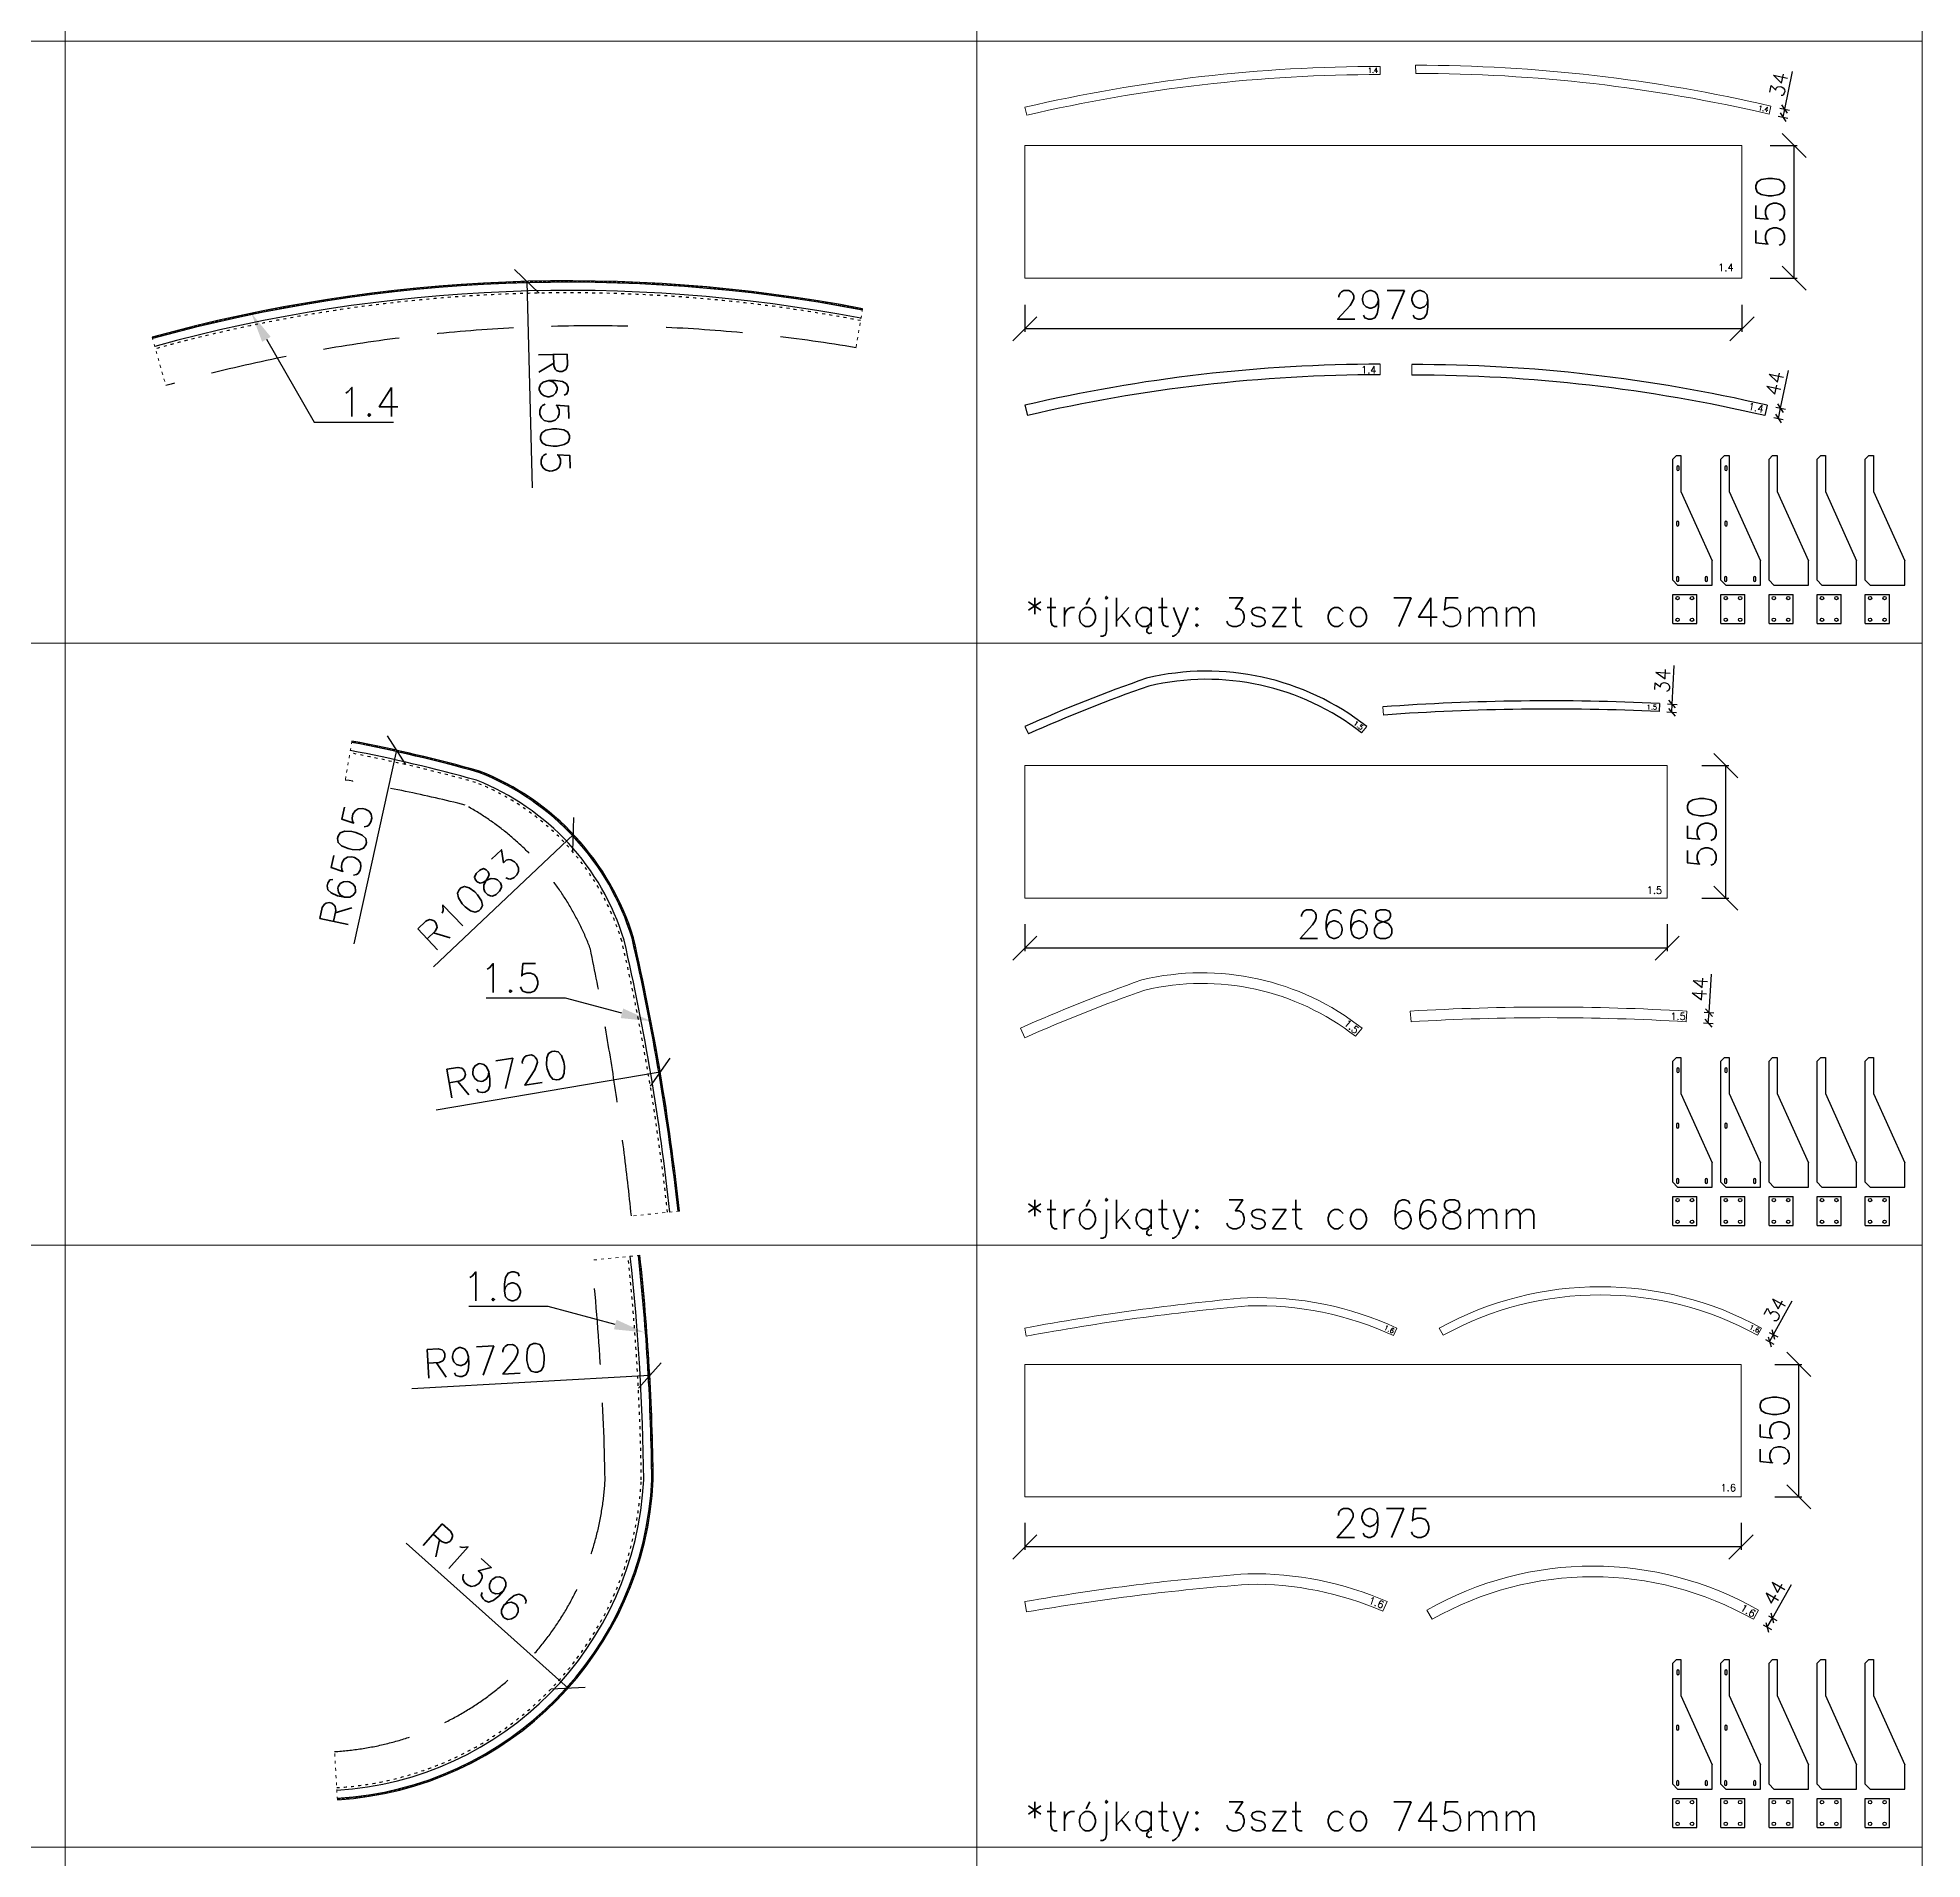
# Model space of a CAD drawing. Header units: millimetres. Extents: x 5046 to 103012, y -15969 to 47766.
# Drawn here: x 50361 to 58191, y 8253 to 15818 of the extents above; entities that cross this region are included whole.
import ezdxf
from ezdxf import colors
from ezdxf.entities.mleader import LeaderData, LeaderLine
from ezdxf.math import Vec2, Vec3

# ---------------------------------------------------------------- set-up
doc = ezdxf.new("R2010")
doc.units = ezdxf.units.MM
for name, pattern in [('ACAD_ISO03W100', [30, 12, -18]), ('ACAD_ISO10W100', [18, 12, -3, 0, -3]), ('HIDDEN2', [4.7625, 3.175, -1.5875])]:
    doc.linetypes.add(name, pattern=pattern)
doc.layers.get('0').update_dxf_attribs({"lineweight": 0})
doc.layers.get('Defpoints').update_dxf_attribs({"lineweight": 0})
for name, color, linetype, lineweight in [('DIM', 3, 'Continuous', 0), ('Kreska-kropka', 240, 'ACAD_ISO10W100', 0), ('Pomocnicze', 252, 'Continuous', 0), ('Przerywana', 230, 'ACAD_ISO03W100', 0), ('TEXT', 2, 'Continuous', 0)]:
    doc.layers.add(name, color=color, linetype=linetype, lineweight=lineweight)
for name, color, linetype in [('L_KS1 550', 40, 'Continuous'), ('L_KS_inderside', 40, 'HIDDEN2'), ('Profil główny', 7, 'Continuous')]:
    doc.layers.add(name, color=color, linetype=linetype)
doc.styles.add('Skala 1-20', font='simplex.shx', dxfattribs={"height": 60})
doc.styles.add('Skala 1-50', font='simplex.shx', dxfattribs={"height": 120})
doc.dimstyles.new('Skala 1-20', dxfattribs={"dimtxt": 6, "dimasz": 30, "dimexe": 20, "dimexo": 0.625, "dimgap": 15, "dimtad": 1, "dimdec": 0, "dimtxsty": 'Skala 1-20', "dimblk": 'OBLIQUE', "dimcen": 2.5, "dimadec": 0, "dimazin": 0, "dimtfac": 1, "dimtdec": 0, "dimtmove": 0, "dimatfit": 3, "dimldrblk": 'OBLIQUE', "dimfxl": 20, "dimfxlon": 1, "dimarcsym": 0})
doc.dimstyles.new('Skala 1-50', dxfattribs={"dimtxt": 12, "dimasz": 100, "dimexe": 12.5, "dimexo": 0.625, "dimgap": 40, "dimtad": 1, "dimdec": 0, "dimtxsty": 'Skala 1-50', "dimblk": 'OBLIQUE', "dimcen": 2.5, "dimadec": 0, "dimazin": 0, "dimtfac": 1, "dimtdec": 0, "dimtmove": 0, "dimatfit": 3, "dimldrblk": 'OBLIQUE', "dimfxl": 100, "dimfxlon": 1, "dimarcsym": 0})

# ---------------------------------------------------------------- blocks, each defined once
blk = doc.blocks.new('_Oblique')
at = {"color": 0, "linetype": 'ByBlock', "lineweight": -2}
blk.add_line((-0.5, -0.5), (0.5, 0.5), dxfattribs=at)
blk = doc.blocks.new('*D1428')
at = {"layer": 'Defpoints', "color": 0}
for p in [(52951, 17511.2), (55480.7, 11518.3)]:
    blk.add_point(p, dxfattribs=at)
at = {"layer": 'DIM', "color": 0, "lineweight": -2}
blk.add_line((52951, 17511.2), (53298.3, 16688.5), dxfattribs=at)
at = {"layer": 'DIM', "color": 0, "linetype": 'ByBlock', "lineweight": -2, "xscale": 100, "yscale": 100, "zscale": 100, "rotation": 112.8855362815164}
blk.add_blockref('_Oblique', (52951, 17511.2), dxfattribs=at)
at = {"layer": 'DIM', "color": 0, "insert": (53269.3, 17014.3), "char_height": 120, "attachment_point": 5, "rotation": 292.88554, "style": 'Skala 1-50'}
blk.add_mtext('R6505', dxfattribs=at)
blk = doc.blocks.new('*D1436')
at = {"layer": 'Defpoints', "color": 0}
for p in [(52393.1, 14806), (52565.8, 8303.4)]:
    blk.add_point(p, dxfattribs=at)
at = {"layer": 'DIM', "color": 0, "lineweight": -2}
blk.add_line((52393.1, 14806), (52415.9, 13949.2), dxfattribs=at)
at = {"layer": 'DIM', "color": 0, "linetype": 'ByBlock', "lineweight": -2, "xscale": 100, "yscale": 100, "zscale": 100, "rotation": 91.5211089808956}
blk.add_blockref('_Oblique', (52393.1, 14806), dxfattribs=at)
at = {"layer": 'DIM', "color": 0, "insert": (52507.6, 14263.2), "char_height": 120, "attachment_point": 5, "rotation": 271.52111, "style": 'Skala 1-50'}
blk.add_mtext('R6505', dxfattribs=at)
blk = doc.blocks.new('*D1453')
at = {"layer": 'Defpoints', "color": 0}
for p in [(51852.6, 12858.8), (50444.3, 6508.2)]:
    blk.add_point(p, dxfattribs=at)
at = {"layer": 'DIM', "color": 0, "lineweight": -2}
blk.add_line((51852.6, 12858.8), (51674.4, 12055.5), dxfattribs=at)
at = {"layer": 'DIM', "color": 0, "linetype": 'ByBlock', "lineweight": -2, "xscale": 100, "yscale": 100, "zscale": 100, "rotation": 77.49650349334773}
blk.add_blockref('_Oblique', (51852.6, 12858.8), dxfattribs=at)
at = {"layer": 'DIM', "color": 0, "insert": (51644.2, 12381.1), "char_height": 120, "attachment_point": 5, "rotation": 77.4965, "style": 'Skala 1-50'}
blk.add_mtext('R6505', dxfattribs=at)
blk = doc.blocks.new('*D1454')
at = {"layer": 'Defpoints', "color": 0}
for p in [(52587, 12509), (51800.3, 11764.7)]:
    blk.add_point(p, dxfattribs=at)
at = {"layer": 'DIM', "color": 0, "lineweight": -2}
blk.add_line((52587, 12509), (52005.9, 11959.2), dxfattribs=at)
at = {"layer": 'DIM', "color": 0, "linetype": 'ByBlock', "lineweight": -2, "xscale": 100, "yscale": 100, "zscale": 100, "rotation": 43.41000066050722}
blk.add_blockref('_Oblique', (52587, 12509), dxfattribs=at)
at = {"layer": 'DIM', "color": 0, "insert": (52155.1, 12238), "char_height": 120, "attachment_point": 5, "rotation": 43.41, "style": 'Skala 1-50'}
blk.add_mtext('R1083', dxfattribs=at)
blk = doc.blocks.new('*D1455')
at = {"layer": 'Defpoints', "color": 0}
for p in [(52947.6, 11521.9), (43363.5, 9900.5)]:
    blk.add_point(p, dxfattribs=at)
at = {"layer": 'DIM', "color": 0, "lineweight": -2}
blk.add_line((52947.6, 11521.9), (52016.8, 11364.5), dxfattribs=at)
at = {"layer": 'DIM', "color": 0, "linetype": 'ByBlock', "lineweight": -2, "xscale": 100, "yscale": 100, "zscale": 100, "rotation": 9.602490165630762}
blk.add_blockref('_Oblique', (52947.6, 11521.9), dxfattribs=at)
at = {"layer": 'DIM', "color": 0, "insert": (52307.2, 11515), "char_height": 120, "attachment_point": 5, "rotation": 9.60249, "style": 'Skala 1-50'}
blk.add_mtext('R9720', dxfattribs=at)
blk = doc.blocks.new('*D1467')
at = {"layer": 'Defpoints', "color": 0}
for p in [(51524.1, 9894.9), (52565.4, 8964.7)]:
    blk.add_point(p, dxfattribs=at)
at = {"layer": 'DIM', "color": 0, "lineweight": -2}
blk.add_line((52565.4, 8964.7), (51892.3, 9566), dxfattribs=at)
at = {"layer": 'DIM', "color": 0, "linetype": 'ByBlock', "lineweight": -2, "xscale": 100, "yscale": 100, "zscale": 100, "rotation": 318.2272416296194}
blk.add_blockref('_Oblique', (52565.4, 8964.7), dxfattribs=at)
at = {"layer": 'DIM', "color": 0, "insert": (52180.5, 9442.6), "char_height": 120, "attachment_point": 5, "rotation": 318.22724, "style": 'Skala 1-50'}
blk.add_mtext('R1396', dxfattribs=at)
blk = doc.blocks.new('*D1468')
at = {"layer": 'Defpoints', "color": 0}
for p in [(52904.1, 10262.3), (43199.1, 9717)]:
    blk.add_point(p, dxfattribs=at)
at = {"layer": 'DIM', "color": 0, "lineweight": -2}
blk.add_line((52904.1, 10262.3), (51916.3, 10206.8), dxfattribs=at)
at = {"layer": 'DIM', "color": 0, "linetype": 'ByBlock', "lineweight": -2, "xscale": 100, "yscale": 100, "zscale": 100, "rotation": 3.215559378368028}
blk.add_blockref('_Oblique', (52904.1, 10262.3), dxfattribs=at)
at = {"layer": 'DIM', "color": 0, "insert": (52221.6, 10324.1), "char_height": 120, "attachment_point": 5, "rotation": 3.21556, "style": 'Skala 1-50'}
blk.add_mtext('R9720', dxfattribs=at)
blk = doc.blocks.new('*D2683')
at = {"layer": 'Defpoints', "color": 0}
for p in [(57441.4, 15369.7), (57658.6, 15369.7), (57441.4, 14819.7)]:
    blk.add_point(p, dxfattribs=at)
at = {"layer": 'DIM', "color": 0, "lineweight": -2}
for p, q in [((57558.6, 15369.7), (57671.1, 15369.7)), ((57658.6, 14819.7), (57658.6, 15369.7)), ((57558.6, 14819.7), (57671.1, 14819.7))]:
    blk.add_line(p, q, dxfattribs=at)
at = {"layer": 'DIM', "color": 0, "linetype": 'ByBlock', "lineweight": -2, "xscale": 100, "yscale": 100, "zscale": 100}
for p, rotation in [((57658.6, 15369.7), 90), ((57658.6, 14819.7), 270)]:
    blk.add_blockref('_Oblique', p, dxfattribs=dict(at, rotation=rotation))
at = {"layer": 'DIM', "color": 0, "insert": (57558.6, 15094.7), "char_height": 120, "attachment_point": 5, "rotation": 90, "style": 'Skala 1-50'}
blk.add_mtext('550', dxfattribs=at)
blk = doc.blocks.new('*D2684')
at = {"layer": 'Defpoints', "color": 0}
for p in [(54462.4, 14819.7), (57441.4, 14819.7), (54462.4, 14608.4)]:
    blk.add_point(p, dxfattribs=at)
at = {"layer": 'DIM', "color": 0, "lineweight": -2}
for p, q in [((54462.4, 14708.4), (54462.4, 14595.9)), ((57441.4, 14708.4), (57441.4, 14595.9)), ((57441.4, 14608.4), (54462.4, 14608.4))]:
    blk.add_line(p, q, dxfattribs=at)
at = {"layer": 'DIM', "color": 0, "linetype": 'ByBlock', "lineweight": -2, "xscale": 100, "yscale": 100, "zscale": 100, "rotation": 180}
blk.add_blockref('_Oblique', (54462.4, 14608.4), dxfattribs=at)
at = {"layer": 'DIM', "color": 0, "linetype": 'ByBlock', "lineweight": -2, "xscale": 100, "yscale": 100, "zscale": 100}
blk.add_blockref('_Oblique', (57441.4, 14608.4), dxfattribs=at)
at = {"layer": 'DIM', "color": 0, "insert": (55951.9, 14708.4), "char_height": 120, "attachment_point": 5, "style": 'Skala 1-50'}
blk.add_mtext('2979', dxfattribs=at)
blk = doc.blocks.new('*D2690')
at = {"layer": 'Defpoints', "color": 0}
for p in [(57130.4, 12794.9), (57374.6, 12794.9), (57130.4, 12244.9)]:
    blk.add_point(p, dxfattribs=at)
at = {"layer": 'DIM', "color": 0, "lineweight": -2}
for p, q in [((57274.6, 12794.9), (57387.1, 12794.9)), ((57374.6, 12244.9), (57374.6, 12794.9)), ((57274.6, 12244.9), (57387.1, 12244.9))]:
    blk.add_line(p, q, dxfattribs=at)
at = {"layer": 'DIM', "color": 0, "linetype": 'ByBlock', "lineweight": -2, "xscale": 100, "yscale": 100, "zscale": 100}
for p, rotation in [((57374.6, 12794.9), 90), ((57374.6, 12244.9), 270)]:
    blk.add_blockref('_Oblique', p, dxfattribs=dict(at, rotation=rotation))
at = {"layer": 'DIM', "color": 0, "insert": (57274.6, 12519.9), "char_height": 120, "attachment_point": 5, "rotation": 90, "style": 'Skala 1-50'}
blk.add_mtext('550', dxfattribs=at)
blk = doc.blocks.new('*D2691')
at = {"layer": 'Defpoints', "color": 0}
for p in [(54462.4, 12244.9), (57130.4, 12244.9), (54462.4, 12036.8)]:
    blk.add_point(p, dxfattribs=at)
at = {"layer": 'DIM', "color": 0, "lineweight": -2}
for p, q in [((54462.4, 12136.8), (54462.4, 12024.3)), ((57130.4, 12136.8), (57130.4, 12024.3)), ((57130.4, 12036.8), (54462.4, 12036.8))]:
    blk.add_line(p, q, dxfattribs=at)
at = {"layer": 'DIM', "color": 0, "linetype": 'ByBlock', "lineweight": -2, "xscale": 100, "yscale": 100, "zscale": 100, "rotation": 180}
blk.add_blockref('_Oblique', (54462.4, 12036.8), dxfattribs=at)
at = {"layer": 'DIM', "color": 0, "linetype": 'ByBlock', "lineweight": -2, "xscale": 100, "yscale": 100, "zscale": 100}
blk.add_blockref('_Oblique', (57130.4, 12036.8), dxfattribs=at)
at = {"layer": 'DIM', "color": 0, "insert": (55796.4, 12136.8), "char_height": 120, "attachment_point": 5, "style": 'Skala 1-50'}
blk.add_mtext('2668', dxfattribs=at)
blk = doc.blocks.new('*D2700')
at = {"layer": 'Defpoints', "color": 0}
for p in [(57437.4, 10308.7), (57677.2, 10308.7), (57437.4, 9758.7)]:
    blk.add_point(p, dxfattribs=at)
at = {"layer": 'DIM', "color": 0, "lineweight": -2}
for p, q in [((57577.2, 10308.7), (57689.7, 10308.7)), ((57677.2, 9758.7), (57677.2, 10308.7)), ((57577.2, 9758.7), (57689.7, 9758.7))]:
    blk.add_line(p, q, dxfattribs=at)
at = {"layer": 'DIM', "color": 0, "linetype": 'ByBlock', "lineweight": -2, "xscale": 100, "yscale": 100, "zscale": 100}
for p, rotation in [((57677.2, 10308.7), 90), ((57677.2, 9758.7), 270)]:
    blk.add_blockref('_Oblique', p, dxfattribs=dict(at, rotation=rotation))
at = {"layer": 'DIM', "color": 0, "insert": (57577.2, 10033.7), "char_height": 120, "attachment_point": 5, "rotation": 90, "style": 'Skala 1-50'}
blk.add_mtext('550', dxfattribs=at)
blk = doc.blocks.new('*D2701')
at = {"layer": 'Defpoints', "color": 0}
for p in [(54462.4, 9758.7), (57437.4, 9758.7), (54462.4, 9550.3)]:
    blk.add_point(p, dxfattribs=at)
at = {"layer": 'DIM', "color": 0, "lineweight": -2}
for p, q in [((54462.4, 9650.3), (54462.4, 9537.8)), ((57437.4, 9650.3), (57437.4, 9537.8)), ((57437.4, 9550.3), (54462.4, 9550.3))]:
    blk.add_line(p, q, dxfattribs=at)
at = {"layer": 'DIM', "color": 0, "linetype": 'ByBlock', "lineweight": -2, "xscale": 100, "yscale": 100, "zscale": 100, "rotation": 180}
blk.add_blockref('_Oblique', (54462.4, 9550.3), dxfattribs=at)
at = {"layer": 'DIM', "color": 0, "linetype": 'ByBlock', "lineweight": -2, "xscale": 100, "yscale": 100, "zscale": 100}
blk.add_blockref('_Oblique', (57437.4, 9550.3), dxfattribs=at)
at = {"layer": 'DIM', "color": 0, "insert": (55949.9, 9650.3), "char_height": 120, "attachment_point": 5, "style": 'Skala 1-50'}
blk.add_mtext('2975', dxfattribs=at)
blk = doc.blocks.new('*D2766')
at = {"layer": 'Defpoints', "color": 0}
for p in [(57488.6, 9249.9), (57510.4, 9288.1), (57568.2, 9255.1)]:
    blk.add_point(p, dxfattribs=at)
at = {"layer": 'DIM', "color": 0, "lineweight": -2}
for p, q in [((57568.2, 9255.1), (57647.5, 9394.1)), ((57546.4, 9216.9), (57568.2, 9255.1)), ((57550.9, 9265.1), (57585.6, 9245.2)), ((57529.1, 9226.8), (57563.8, 9207))]:
    blk.add_line(p, q, dxfattribs=at)
at = {"layer": 'DIM', "color": 0, "linetype": 'ByBlock', "lineweight": -2, "xscale": 30, "yscale": 30, "zscale": 30}
for p, rotation in [((57568.2, 9255.1), 60.28902156964551), ((57546.4, 9216.9), 240.2890215696455)]:
    blk.add_blockref('_Oblique', p, dxfattribs=dict(at, rotation=rotation))
at = {"layer": 'DIM', "color": 0, "insert": (57576.2, 9360), "char_height": 60, "attachment_point": 5, "rotation": 60.28902, "style": 'Skala 1-20'}
blk.add_mtext('44', dxfattribs=at)
blk = doc.blocks.new('*D2767')
at = {"layer": 'Defpoints', "color": 0}
for p in [(57506.5, 10429.5), (57522.9, 10459.3), (57572.6, 10432)]:
    blk.add_point(p, dxfattribs=at)
at = {"layer": 'DIM', "color": 0, "lineweight": -2}
for p, q in [((57572.6, 10432), (57649.6, 10572.2)), ((57555, 10441.6), (57590.1, 10422.3)), ((57556.2, 10402.2), (57572.6, 10432)), ((57538.7, 10411.8), (57573.7, 10392.5))]:
    blk.add_line(p, q, dxfattribs=at)
at = {"layer": 'DIM', "color": 0, "linetype": 'ByBlock', "lineweight": -2, "xscale": 30, "yscale": 30, "zscale": 30}
for p, rotation in [((57556.2, 10402.2), 241.2059855388411), ((57572.6, 10432), 61.20598553884115)]:
    blk.add_blockref('_Oblique', p, dxfattribs=dict(at, rotation=rotation))
at = {"layer": 'DIM', "color": 0, "insert": (57578.9, 10536.9), "char_height": 60, "attachment_point": 5, "rotation": 61.20599, "style": 'Skala 1-20'}
blk.add_mtext('34', dxfattribs=at)
blk = doc.blocks.new('*D2769')
at = {"layer": 'Defpoints', "color": 0}
for p in [(57212.6, 11775.4), (57304.4, 11769.4), (57209.8, 11731.5)]:
    blk.add_point(p, dxfattribs=at)
at = {"layer": 'DIM', "color": 0, "lineweight": -2}
for p, q in [((57304.4, 11769.4), (57314.9, 11929)), ((57284.5, 11770.7), (57324.4, 11768.1)), ((57301.6, 11725.5), (57304.4, 11769.4)), ((57281.6, 11726.8), (57321.5, 11724.2))]:
    blk.add_line(p, q, dxfattribs=at)
at = {"layer": 'DIM', "color": 0, "linetype": 'ByBlock', "lineweight": -2, "xscale": 30, "yscale": 30, "zscale": 30}
for p, rotation in [((57304.4, 11769.4), 86.26622224134466), ((57301.6, 11725.5), 266.2662222413447)]:
    blk.add_blockref('_Oblique', p, dxfattribs=dict(at, rotation=rotation))
at = {"layer": 'DIM', "color": 0, "insert": (57265.7, 11867.1), "char_height": 60, "attachment_point": 5, "rotation": 86.26622, "style": 'Skala 1-20'}
blk.add_mtext('44', dxfattribs=at)
blk = doc.blocks.new('*D2770')
at = {"layer": 'Defpoints', "color": 0}
for p in [(57097.4, 13019.4), (57099.1, 13053.3), (57151.7, 13050.6)]:
    blk.add_point(p, dxfattribs=at)
at = {"layer": 'DIM', "color": 0, "lineweight": -2}
for p, q in [((57151.7, 13050.6), (57160.1, 13210.3)), ((57129.9, 13017.7), (57169.8, 13015.6)), ((57131.7, 13051.6), (57171.6, 13049.5)), ((57149.9, 13016.6), (57151.7, 13050.6))]:
    blk.add_line(p, q, dxfattribs=at)
at = {"layer": 'DIM', "color": 0, "linetype": 'ByBlock', "lineweight": -2, "xscale": 30, "yscale": 30, "zscale": 30}
for p, rotation in [((57149.9, 13016.6), 266.9827789721461), ((57151.7, 13050.6), 86.98277897214608)]:
    blk.add_blockref('_Oblique', p, dxfattribs=dict(at, rotation=rotation))
at = {"layer": 'DIM', "color": 0, "insert": (57111.7, 13147.8), "char_height": 60, "attachment_point": 5, "rotation": 86.98278, "style": 'Skala 1-20'}
blk.add_mtext('34', dxfattribs=at)
blk = doc.blocks.new('*D2771')
at = {"layer": 'Defpoints', "color": 0}
for p in [(57545.4, 14291.4), (57602, 14279.6), (57536.4, 14248.4)]:
    blk.add_point(p, dxfattribs=at)
at = {"layer": 'DIM', "color": 0, "lineweight": -2}
for p, q in [((57602, 14279.6), (57634.8, 14436.2)), ((57582.4, 14283.7), (57621.5, 14275.5)), ((57592.9, 14236.5), (57602, 14279.6)), ((57573.4, 14240.6), (57612.5, 14232.4))]:
    blk.add_line(p, q, dxfattribs=at)
at = {"layer": 'DIM', "color": 0, "linetype": 'ByBlock', "lineweight": -2, "xscale": 30, "yscale": 30, "zscale": 30}
for p, rotation in [((57592.9, 14236.5), 258.1634392080995), ((57602, 14279.6), 78.16343920809948)]:
    blk.add_blockref('_Oblique', p, dxfattribs=dict(at, rotation=rotation))
at = {"layer": 'DIM', "color": 0, "insert": (57577.4, 14381.8), "char_height": 60, "attachment_point": 5, "rotation": 78.16344, "style": 'Skala 1-20'}
blk.add_mtext('44', dxfattribs=at)
blk = doc.blocks.new('*D2772')
at = {"layer": 'Defpoints', "color": 0}
for p in [(57561.3, 15533.6), (57618.8, 15521.5), (57554.3, 15500.3)]:
    blk.add_point(p, dxfattribs=at)
at = {"layer": 'DIM', "color": 0, "lineweight": -2}
for p, q in [((57618.8, 15521.5), (57651.7, 15678.1)), ((57599.2, 15525.6), (57638.4, 15517.4)), ((57611.8, 15488.2), (57618.8, 15521.5)), ((57592.2, 15492.4), (57631.4, 15484.1))]:
    blk.add_line(p, q, dxfattribs=at)
at = {"layer": 'DIM', "color": 0, "linetype": 'ByBlock', "lineweight": -2, "xscale": 30, "yscale": 30, "zscale": 30}
for p, rotation in [((57611.8, 15488.2), 258.1386139818198), ((57618.8, 15521.5), 78.13861398181983)]:
    blk.add_blockref('_Oblique', p, dxfattribs=dict(at, rotation=rotation))
at = {"layer": 'DIM', "color": 0, "insert": (57594.3, 15623.7), "char_height": 60, "attachment_point": 5, "rotation": 78.13861, "style": 'Skala 1-20'}
blk.add_mtext('34', dxfattribs=at)

msp = doc.modelspace()

# ---------------------------------------------------------------- linework, layer by layer
for p, q in [((55938, 15698.7), (55938.5, 15664.7)), ((56085.6, 15703.4), (56086.1, 15669.4)), ((54462.4, 15528.9), (54470.3, 15495.9)), ((57561.3, 15533.6), (57554.3, 15500.3)), ((55937.9, 14461.8), (55938.6, 14417.8)), ((56069.7, 14460.6), (56070.4, 14416.6)), ((55948.9, 13038.9), (55952.6, 13005.1)), ((55882.4, 12957.4), (55860.5, 12931.4)), ((56062.3, 11775.4), (56066.5, 11731.5)), ((57212.6, 11775.4), (57209.8, 11731.5)), ((54443.6, 11704.6), (54462.4, 11664.8)), ((55863.7, 11704.6), (55835.3, 11671)), ((54462.4, 10459.3), (54468.4, 10425.8)), ((56007.7, 10459.3), (55993.5, 10428.4)), ((56183.6, 10459.3), (56200, 10429.5)), ((57522.9, 10459.3), (57506.5, 10429.5)), ((54462.4, 9323.8), (54469.6, 9280.4)), ((55967.1, 9323.8), (55949.5, 9283.5)), ((56132.4, 9288.1), (56154.2, 9249.9)), ((57510.4, 9288.1), (57488.6, 9249.9))]:
    msp.add_line(p, q)
for points in [[(55938, 15698.7, 0.057328), (54462.4, 15528.9)], [(55938.5, 15664.7, 0.057338), (54470.3, 15495.9)], [(57561.3, 15533.6, 0.057328), (56085.6, 15703.4)], [(57554.3, 15500.3, 0.057338), (56086.1, 15669.4)], [(55863.7, 11704.6, 0.228843), (54948.6, 11905.3, 0.020914), (54443.6, 11704.6)], [(55835.3, 11671, 0.227887), (54961, 11863, 0.020788), (54462.4, 11664.8)], [(57212.6, 11775.4, 0.029629), (56062.3, 11775.4)], [(57209.8, 11731.5, 0.029582), (56066.5, 11731.5)], [(56007.7, 10459.3, 0.115301), (55387.7, 10585.6, 0.024049), (54462.4, 10459.3)], [(57522.9, 10459.3, 0.256701), (56183.6, 10459.3)], [(57506.5, 10429.5, 0.256701), (56200, 10429.5)], [(55993.5, 10428.4, 0.115114), (55389.7, 10551.7, 0.024028), (54468.4, 10425.8)], [(55967.1, 9323.8, 0.1072), (55389.1, 9439.1, 0.024049), (54462.4, 9323.8)], [(55949.5, 9283.5, 0.106957), (55391.2, 9395.2, 0.024021), (54469.6, 9280.4)], [(57510.4, 9288.1, 0.265248), (56132.4, 9288.1)], [(57488.6, 9249.9, 0.265248), (56154.2, 9249.9)]]:
    msp.add_lwpolyline(points, format="xyb")
for points in [[(54462.4, 15369.7), (57441.4, 15369.7), (57441.4, 14819.7), (54462.4, 14819.7)], [(54462.4, 12794.9), (57130.4, 12794.9), (57130.4, 12244.9), (54462.4, 12244.9)], [(54462.4, 10308.7), (57437.4, 10308.7), (57437.4, 9758.7), (54462.4, 9758.7)]]:
    msp.add_lwpolyline(points, close=True)
at = {"layer": 'Kreska-kropka'}
for points in [[(53787.7, 14689.4, 0.115032), (50837.5, 14571.4)], [(53024.6, 10944.8, 0.029632), (52833.3, 12079.6, 0.228906), (52195.7, 12769.7, 0.020922), (51666.2, 12894.2)], [(51606.3, 8504, 0.383366), (52915.8, 9828.7, 0.02405), (52860.2, 10761.4)]]:
    msp.add_lwpolyline(points, format="xyb", dxfattribs=at)
at = {"layer": 'L_KS1 550'}
for points in [[(53788.2, 14692.4, 0.115031), (50836.6, 14574.2)], [(53787.2, 14686.5, 0.115034), (50838.3, 14568.5)], [(53781.6, 14652.9, 0.115054), (50847.6, 14535.8)], [(52987.7, 10941.1, 0.029593), (52797.6, 12070.1, 0.22811), (52183.9, 12734.6, 0.020817), (51660.1, 12857.7)], [(53021.6, 10944.5, 0.029629), (52830.4, 12078.9, 0.228843), (52194.7, 12766.9, 0.020914), (51665.7, 12891.3)], [(53027.5, 10945.1, 0.029636), (52836.2, 12080.4, 0.228969), (52196.6, 12772.6, 0.02093), (51666.7, 12897.2)], [(51604.1, 8541, 0.383137), (52878.8, 9829.4, 0.024028), (52823.3, 10757.6)], [(51606.1, 8507, 0.383348), (52912.8, 9828.8, 0.024049), (52857.2, 10761.1)], [(51606.4, 8501, 0.383384), (52918.8, 9828.7, 0.024052), (52863.1, 10761.7)]]:
    msp.add_lwpolyline(points, format="xyb", dxfattribs=at)
at = {"layer": 'L_KS1 550', "linetype": 'ACAD_ISO03W100'}
for points in [[(53779.9, 14643.1, 0.115059), (50850.3, 14526.1)], [(52977.8, 10940.1, 0.029582), (52787.9, 12067.5, 0.227887), (52180.7, 12725.1, 0.020788), (51658.4, 12847.9)], [(51603.5, 8551, 0.383073), (52868.8, 9829.6, 0.024021), (52813.4, 10756.6)]]:
    msp.add_lwpolyline(points, format="xyb", dxfattribs=at)
at = {"layer": 'L_KS_inderside', "ltscale": 100}
for points in [[(53760.9, 14530.4, 0.11134), (50893.7, 14373.3)], [(52827.8, 10924.8, 0.025268), (52657.8, 12032.7, 0.180179), (52137.1, 12631.2, 0.019479), (51639.4, 12735.2)], [(51594.7, 8700.7, 0.381847), (52718.7, 9831.8, 0.020536), (52663.4, 10741.3)]]:
    msp.add_lwpolyline(points, format="xyb", dxfattribs=at)
at = {"layer": 'Pomocnicze'}
for p, q in [((58190.5, 23703.4), (58190.5, -7989.2)), ((50475.3, 23503.4), (50475.3, -7989.2)), ((54262.4, 23503.4), (54262.4, -7989.2)), ((58190.5, 15803.4), (48180.2, 15803.4)), ((58190.5, 13303.4), (48180.2, 13303.4)), ((58190.5, 10803.4), (48180.2, 10803.4)), ((58190.5, 8303.4), (48180.2, 8303.4))]:
    msp.add_line(p, q, dxfattribs=at)
at = {"layer": 'Profil główny'}
for p, q in [((54462.4, 14291.4), (54472.7, 14248.7)), ((57545.4, 14291.4), (57536.4, 14248.4)), ((57168.8, 14083), (57153.8, 14068)), ((57153.8, 13565), (57153.8, 14068)), ((57168.8, 14083), (57187.8, 14083)), ((57187.8, 14083), (57187.8, 13933)), ((57368.8, 14083), (57353.8, 14068)), ((57353.8, 13565), (57353.8, 14068)), ((57368.8, 14083), (57387.8, 14083)), ((57387.8, 14083), (57387.8, 13933)), ((57568.8, 14083), (57553.8, 14068)), ((57553.8, 13565), (57553.8, 14068)), ((57568.8, 14083), (57587.8, 14083)), ((57587.8, 14083), (57587.8, 13933)), ((57768.8, 14083), (57753.8, 14068)), ((57753.8, 13565), (57753.8, 14068)), ((57768.8, 14083), (57787.8, 14083)), ((57787.8, 14083), (57787.8, 13933)), ((57968.8, 14083), (57953.8, 14068)), ((57953.8, 13565), (57953.8, 14068)), ((57968.8, 14083), (57987.8, 14083)), ((57987.8, 14083), (57987.8, 13933)), ((57187.8, 13933), (57317.8, 13645)), ((57387.8, 13933), (57517.8, 13645)), ((57587.8, 13933), (57717.8, 13645)), ((57787.8, 13933), (57917.8, 13645)), ((57987.8, 13933), (58117.8, 13645)), ((57317.8, 13545), (57317.8, 13645)), ((57517.8, 13545), (57517.8, 13645)), ((57717.8, 13545), (57717.8, 13645)), ((57917.8, 13545), (57917.8, 13645)), ((58117.8, 13545), (58117.8, 13645)), ((57173.8, 13545), (57153.8, 13565)), ((57173.8, 13545), (57317.8, 13545)), ((57373.8, 13545), (57353.8, 13565)), ((57373.8, 13545), (57517.8, 13545)), ((57573.8, 13545), (57553.8, 13565)), ((57573.8, 13545), (57717.8, 13545)), ((57773.8, 13545), (57753.8, 13565)), ((57773.8, 13545), (57917.8, 13545)), ((57973.8, 13545), (57953.8, 13565)), ((57973.8, 13545), (58117.8, 13545)), ((57153.8, 13385.7), (57153.8, 13505.7)), ((57153.8, 13505.7), (57253.8, 13505.7)), ((57253.8, 13385.7), (57253.8, 13505.7)), ((57353.8, 13385.7), (57353.8, 13505.7)), ((57353.8, 13505.7), (57453.8, 13505.7)), ((57453.8, 13385.7), (57453.8, 13505.7)), ((57553.8, 13385.7), (57553.8, 13505.7)), ((57553.8, 13505.7), (57653.8, 13505.7)), ((57653.8, 13385.7), (57653.8, 13505.7)), ((57753.8, 13385.7), (57753.8, 13505.7)), ((57753.8, 13505.7), (57853.8, 13505.7)), ((57853.8, 13385.7), (57853.8, 13505.7)), ((57953.8, 13385.7), (57953.8, 13505.7)), ((57953.8, 13505.7), (58053.8, 13505.7)), ((58053.8, 13385.7), (58053.8, 13505.7)), ((57153.8, 13385.7), (57253.8, 13385.7)), ((57353.8, 13385.7), (57453.8, 13385.7)), ((57553.8, 13385.7), (57653.8, 13385.7)), ((57753.8, 13385.7), (57853.8, 13385.7)), ((57953.8, 13385.7), (58053.8, 13385.7)), ((57099.1, 13053.3), (57097.4, 13019.4)), ((54462.4, 12957.4), (54476.9, 12926.7)), ((57168.8, 11583), (57153.8, 11568)), ((57153.8, 11065), (57153.8, 11568)), ((57168.8, 11583), (57187.8, 11583)), ((57187.8, 11583), (57187.8, 11433)), ((57368.8, 11583), (57353.8, 11568)), ((57353.8, 11065), (57353.8, 11568)), ((57368.8, 11583), (57387.8, 11583)), ((57387.8, 11583), (57387.8, 11433)), ((57568.8, 11583), (57553.8, 11568)), ((57553.8, 11065), (57553.8, 11568)), ((57568.8, 11583), (57587.8, 11583)), ((57587.8, 11583), (57587.8, 11433)), ((57768.8, 11583), (57753.8, 11568)), ((57753.8, 11065), (57753.8, 11568)), ((57768.8, 11583), (57787.8, 11583)), ((57787.8, 11583), (57787.8, 11433)), ((57968.8, 11583), (57953.8, 11568)), ((57953.8, 11065), (57953.8, 11568)), ((57968.8, 11583), (57987.8, 11583)), ((57987.8, 11583), (57987.8, 11433)), ((57187.8, 11433), (57317.8, 11145)), ((57387.8, 11433), (57517.8, 11145)), ((57587.8, 11433), (57717.8, 11145)), ((57787.8, 11433), (57917.8, 11145)), ((57987.8, 11433), (58117.8, 11145)), ((57317.8, 11045), (57317.8, 11145)), ((57517.8, 11045), (57517.8, 11145)), ((57717.8, 11045), (57717.8, 11145)), ((57917.8, 11045), (57917.8, 11145)), ((58117.8, 11045), (58117.8, 11145)), ((57173.8, 11045), (57153.8, 11065)), ((57173.8, 11045), (57317.8, 11045)), ((57373.8, 11045), (57353.8, 11065)), ((57373.8, 11045), (57517.8, 11045)), ((57573.8, 11045), (57553.8, 11065)), ((57573.8, 11045), (57717.8, 11045)), ((57773.8, 11045), (57753.8, 11065)), ((57773.8, 11045), (57917.8, 11045)), ((57973.8, 11045), (57953.8, 11065)), ((57973.8, 11045), (58117.8, 11045)), ((57153.8, 10885.7), (57153.8, 11005.7)), ((57153.8, 11005.7), (57253.8, 11005.7)), ((57253.8, 10885.7), (57253.8, 11005.7)), ((57353.8, 10885.7), (57353.8, 11005.7)), ((57353.8, 11005.7), (57453.8, 11005.7)), ((57453.8, 10885.7), (57453.8, 11005.7)), ((57553.8, 10885.7), (57553.8, 11005.7)), ((57553.8, 11005.7), (57653.8, 11005.7)), ((57653.8, 10885.7), (57653.8, 11005.7)), ((57753.8, 10885.7), (57753.8, 11005.7)), ((57753.8, 11005.7), (57853.8, 11005.7)), ((57853.8, 10885.7), (57853.8, 11005.7)), ((57953.8, 10885.7), (57953.8, 11005.7)), ((57953.8, 11005.7), (58053.8, 11005.7)), ((58053.8, 10885.7), (58053.8, 11005.7)), ((57153.8, 10885.7), (57253.8, 10885.7)), ((57353.8, 10885.7), (57453.8, 10885.7)), ((57553.8, 10885.7), (57653.8, 10885.7)), ((57753.8, 10885.7), (57853.8, 10885.7)), ((57953.8, 10885.7), (58053.8, 10885.7)), ((57168.8, 9083), (57153.8, 9068)), ((57168.8, 9083), (57187.8, 9083)), ((57187.8, 9083), (57187.8, 8933)), ((57368.8, 9083), (57353.8, 9068)), ((57368.8, 9083), (57387.8, 9083)), ((57387.8, 9083), (57387.8, 8933)), ((57568.8, 9083), (57553.8, 9068)), ((57568.8, 9083), (57587.8, 9083)), ((57587.8, 9083), (57587.8, 8933)), ((57768.8, 9083), (57753.8, 9068)), ((57768.8, 9083), (57787.8, 9083)), ((57787.8, 9083), (57787.8, 8933)), ((57968.8, 9083), (57953.8, 9068)), ((57968.8, 9083), (57987.8, 9083)), ((57987.8, 9083), (57987.8, 8933)), ((57153.8, 8565), (57153.8, 9068)), ((57353.8, 8565), (57353.8, 9068)), ((57553.8, 8565), (57553.8, 9068)), ((57753.8, 8565), (57753.8, 9068)), ((57953.8, 8565), (57953.8, 9068)), ((57187.8, 8933), (57317.8, 8645)), ((57387.8, 8933), (57517.8, 8645)), ((57587.8, 8933), (57717.8, 8645)), ((57787.8, 8933), (57917.8, 8645)), ((57987.8, 8933), (58117.8, 8645)), ((57317.8, 8545), (57317.8, 8645)), ((57517.8, 8545), (57517.8, 8645)), ((57717.8, 8545), (57717.8, 8645)), ((57917.8, 8545), (57917.8, 8645)), ((58117.8, 8545), (58117.8, 8645)), ((57173.8, 8545), (57153.8, 8565)), ((57173.8, 8545), (57317.8, 8545)), ((57373.8, 8545), (57353.8, 8565)), ((57373.8, 8545), (57517.8, 8545)), ((57573.8, 8545), (57553.8, 8565)), ((57573.8, 8545), (57717.8, 8545)), ((57773.8, 8545), (57753.8, 8565)), ((57773.8, 8545), (57917.8, 8545)), ((57973.8, 8545), (57953.8, 8565)), ((57973.8, 8545), (58117.8, 8545)), ((57153.8, 8385.7), (57153.8, 8505.7)), ((57153.8, 8505.7), (57253.8, 8505.7)), ((57253.8, 8385.7), (57253.8, 8505.7)), ((57353.8, 8385.7), (57353.8, 8505.7)), ((57353.8, 8505.7), (57453.8, 8505.7)), ((57453.8, 8385.7), (57453.8, 8505.7)), ((57553.8, 8385.7), (57553.8, 8505.7)), ((57553.8, 8505.7), (57653.8, 8505.7)), ((57653.8, 8385.7), (57653.8, 8505.7)), ((57753.8, 8385.7), (57753.8, 8505.7)), ((57753.8, 8505.7), (57853.8, 8505.7)), ((57853.8, 8385.7), (57853.8, 8505.7)), ((57953.8, 8385.7), (57953.8, 8505.7)), ((57953.8, 8505.7), (58053.8, 8505.7)), ((58053.8, 8385.7), (58053.8, 8505.7)), ((57153.8, 8385.7), (57253.8, 8385.7)), ((57353.8, 8385.7), (57453.8, 8385.7)), ((57553.8, 8385.7), (57653.8, 8385.7)), ((57753.8, 8385.7), (57853.8, 8385.7)), ((57953.8, 8385.7), (58053.8, 8385.7))]:
    msp.add_line(p, q, dxfattribs=at)
for points in [[(55937.9, 14461.8, 0.057328), (54462.4, 14291.4)], [(55938.6, 14417.8, 0.057341), (54472.7, 14248.7)], [(57545.4, 14291.4, 0.057328), (56069.7, 14460.6)], [(57536.4, 14248.4, 0.057341), (56070.4, 14416.6)], [(55882.4, 12957.4, 0.228843), (54967.4, 13158, 0.020914), (54462.4, 12957.4)], [(55860.5, 12931.4, 0.22811), (54976.9, 13125.4, 0.020817), (54476.9, 12926.7)], [(57099.1, 13053.3, 0.029629), (55948.9, 13038.9)], [(57097.4, 13019.4, 0.029593), (55952.6, 13005.1)]]:
    msp.add_lwpolyline(points, format="xyb", dxfattribs=at)
for points in [[(57170.3, 14035), (57170.3, 14025, 1), (57180.3, 14025), (57180.3, 14035, 1)], [(57370.3, 14035), (57370.3, 14025, 1), (57380.3, 14025), (57380.3, 14035, 1)], [(57169.6, 13805), (57169.6, 13795, 1), (57179.6, 13795), (57179.6, 13805, 1)], [(57369.6, 13805), (57369.6, 13795, 1), (57379.6, 13795), (57379.6, 13805, 1)], [(57168.8, 13575), (57168.8, 13565, 1), (57178.8, 13565), (57178.8, 13575, 1)], [(57288.8, 13575), (57288.8, 13565, 1), (57298.8, 13565), (57298.8, 13575, 1)], [(57368.8, 13575), (57368.8, 13565, 1), (57378.8, 13565), (57378.8, 13575, 1)], [(57488.8, 13575), (57488.8, 13565, 1), (57498.8, 13565), (57498.8, 13575, 1)], [(57170.3, 11535), (57170.3, 11525, 1), (57180.3, 11525), (57180.3, 11535, 1)], [(57370.3, 11535), (57370.3, 11525, 1), (57380.3, 11525), (57380.3, 11535, 1)], [(57169.6, 11305), (57169.6, 11295, 1), (57179.6, 11295), (57179.6, 11305, 1)], [(57369.6, 11305), (57369.6, 11295, 1), (57379.6, 11295), (57379.6, 11305, 1)], [(57168.8, 11075), (57168.8, 11065, 1), (57178.8, 11065), (57178.8, 11075, 1)], [(57288.8, 11075), (57288.8, 11065, 1), (57298.8, 11065), (57298.8, 11075, 1)], [(57368.8, 11075), (57368.8, 11065, 1), (57378.8, 11065), (57378.8, 11075, 1)], [(57488.8, 11075), (57488.8, 11065, 1), (57498.8, 11065), (57498.8, 11075, 1)], [(57170.3, 9035), (57170.3, 9025, 1), (57180.3, 9025), (57180.3, 9035, 1)], [(57370.3, 9035), (57370.3, 9025, 1), (57380.3, 9025), (57380.3, 9035, 1)], [(57169.6, 8805), (57169.6, 8795, 1), (57179.6, 8795), (57179.6, 8805, 1)], [(57369.6, 8805), (57369.6, 8795, 1), (57379.6, 8795), (57379.6, 8805, 1)], [(57168.8, 8575), (57168.8, 8565, 1), (57178.8, 8565), (57178.8, 8575, 1)], [(57288.8, 8575), (57288.8, 8565, 1), (57298.8, 8565), (57298.8, 8575, 1)], [(57368.8, 8575), (57368.8, 8565, 1), (57378.8, 8565), (57378.8, 8575, 1)], [(57488.8, 8575), (57488.8, 8565, 1), (57498.8, 8565), (57498.8, 8575, 1)]]:
    msp.add_lwpolyline(points, format="xyb", close=True, dxfattribs=at)
for centre in [(57173.8, 13490.7), (57233.8, 13490.7), (57373.8, 13490.7), (57433.8, 13490.7), (57573.8, 13490.7), (57633.8, 13490.7), (57773.8, 13490.7), (57833.8, 13490.7), (57973.8, 13490.7), (58033.8, 13490.7), (57173.8, 13400.7), (57233.8, 13400.7), (57373.8, 13400.7), (57433.8, 13400.7), (57573.8, 13400.7), (57633.8, 13400.7), (57773.8, 13400.7), (57833.8, 13400.7), (57973.8, 13400.7), (58033.8, 13400.7), (57173.8, 10990.7), (57233.8, 10990.7), (57373.8, 10990.7), (57433.8, 10990.7), (57573.8, 10990.7), (57633.8, 10990.7), (57773.8, 10990.7), (57833.8, 10990.7), (57973.8, 10990.7), (58033.8, 10990.7), (57173.8, 10900.7), (57233.8, 10900.7), (57373.8, 10900.7), (57433.8, 10900.7), (57573.8, 10900.7), (57633.8, 10900.7), (57773.8, 10900.7), (57833.8, 10900.7), (57973.8, 10900.7), (58033.8, 10900.7), (57173.8, 8490.7), (57233.8, 8490.7), (57373.8, 8490.7), (57433.8, 8490.7), (57573.8, 8490.7), (57633.8, 8490.7), (57773.8, 8490.7), (57833.8, 8490.7), (57973.8, 8490.7), (58033.8, 8490.7), (57173.8, 8400.7), (57233.8, 8400.7), (57373.8, 8400.7), (57433.8, 8400.7), (57573.8, 8400.7), (57633.8, 8400.7), (57773.8, 8400.7), (57833.8, 8400.7), (57973.8, 8400.7), (58033.8, 8400.7)]:
    msp.add_circle(centre, 7, dxfattribs=at)
at = {"layer": 'Przerywana'}
for p, q in [((53788.2, 14692.4), (53760.9, 14530.4)), ((50836.6, 14574.2), (50893.7, 14373.3)), ((51666.7, 12897.2), (51639.4, 12735.2)), ((53027.5, 10945.1), (52827.8, 10924.8)), ((52863.1, 10761.7), (52663.4, 10741.3)), ((51606.4, 8501), (51594.7, 8700.7))]:
    msp.add_line(p, q, dxfattribs=at)

# ---------------------------------------------------------------- texts
at = {"layer": 'TEXT', "attachment_point": 1, "style": 'Skala 1-50'}
for s, insert, char_height, width in [('1.4', (55886.9, 15692.5), 20, 74.012), ('1.4', (57342.3, 14878.8), 30, 74.012), ('1.4', (55858.6, 14453.4), 30, 74.012), ('*trójkąty: 3szt co 745mm', (54462.4, 13492.1), 120, 2890.841), ('1.5', (57045.7, 13047.8), 20, 74.012), ('1.5', (57045.3, 12292.7), 30, 74.012), ('1.5', (57143.5, 11768.7), 30, 74.012), ('*trójkąty: 3szt co 668mm', (54462.4, 10992.1), 120, 2890.841), ('1.6', (57352.3, 9811.4), 30, 74.012), ('*trójkąty: 3szt co 745mm', (54462.4, 8492.1), 120, 2890.841)]:
    msp.add_mtext(s, dxfattribs=dict(at, insert=insert, char_height=char_height, width=width))
at = {"layer": 'TEXT', "width": 74.012, "attachment_point": 1, "style": 'Skala 1-50'}
for s, insert, char_height, rotation in [('1.4', (57511.6, 15536.8), 20, 348.56236), ('1.4', (57471.2, 14302.7), 30, 348.16344), ('1.5', (55836.6, 12982.8), 20, 324.20712), ('1.5', (55804.6, 11743.1), 30, 319.87238), ('1.6', (55960.5, 10472.3), 20, 336.3852), ('1.6', (57477.8, 10474.4), 20, 336.3852), ('1.6', (55897.8, 9345), 30, 339.07893), ('1.6', (57446.3, 9314.9), 30, 330)]:
    msp.add_mtext(s, dxfattribs=dict(at, insert=insert, char_height=char_height, rotation=rotation))

# ---------------------------------------------------------------- dimensions: what is measured, and where the dimension line sits
at = {"layer": 'DIM'}
for center, mpoint, picture, middle in [((55480.7, 11518.3), (52951, 17511.2), '*D1428', (53177.2, 16975.4)), ((52565.8, 8303.4), (52393.1, 14806), '*D1436', (52407.6, 14260.5)), ((50444.3, 6508.2), (51852.6, 12858.8), '*D1453', (51741.8, 12359.5)), ((51800.3, 11764.7), (52587, 12509), '*D1454', (52223.8, 12165.4)), ((43363.5, 9900.5), (52947.6, 11521.9), '*D1455', (52323.9, 11416.4)), ((43199.1, 9717), (52904.1, 10262.3), '*D1468', (52227.2, 10224.2)), ((51524.1, 9894.9), (52565.4, 8964.7), '*D1467', (52113.9, 9368.1))]:
    dim = msp.add_radius_dim(center=center, mpoint=mpoint, dimstyle='Skala 1-50', dxfattribs=at)
    dim.commit()
    dim.dimension.update_dxf_attribs({"geometry": picture, "text_midpoint": middle, "dimtype": 164})
for p1, p2, distance, dimstyle, picture, middle in [((57554.3, 15500.3), (57561.3, 15533.6), -58.8, 'Skala 1-20', '*D2772', (57594.3, 15623.7)), ((57536.4, 14248.4), (57545.4, 14291.4), -57.8, 'Skala 1-20', '*D2771', (57577.4, 14381.8)), ((57097.4, 13019.4), (57099.1, 13053.3), -52.6, 'Skala 1-20', '*D2770', (57111.7, 13147.8)), ((57209.8, 11731.5), (57212.6, 11775.4), -92, 'Skala 1-20', '*D2769', (57265.7, 11867.1)), ((57506.5, 10429.5), (57522.9, 10459.3), -56.7, 'Skala 1-20', '*D2767', (57578.9, 10536.9)), ((57437.4, 9758.7), (57437.4, 10308.7), -239.8, 'Skala 1-50', '*D2700', (57577.2, 10033.7)), ((57437.4, 9758.7), (54462.4, 9758.7), 208.4, 'Skala 1-50', '*D2701', (55949.9, 9650.3)), ((57488.6, 9249.9), (57510.4, 9288.1), -66.6, 'Skala 1-20', '*D2766', (57576.2, 9360))]:
    dim = msp.add_aligned_dim(p1=p1, p2=p2, distance=distance, dimstyle=dimstyle, dxfattribs=at)
    dim.commit()
    dim.dimension.update_dxf_attribs({"geometry": picture, "text_midpoint": middle})
for base, p1, p2, picture, middle in [((57658.6, 15369.7), (57441.4, 14819.7), (57441.4, 15369.7), '*D2683', (57558.6, 15094.7)), ((57374.6, 12794.9), (57130.4, 12244.9), (57130.4, 12794.9), '*D2690', (57274.6, 12519.9))]:
    dim = msp.add_linear_dim(base=base, p1=p1, p2=p2, angle=90, dimstyle='Skala 1-50', dxfattribs=at)
    dim.commit()
    dim.dimension.update_dxf_attribs({"geometry": picture, "text_midpoint": middle})
for base, p1, p2, picture, middle in [((54462.4, 14608.4), (57441.4, 14819.7), (54462.4, 14819.7), '*D2684', (55951.9, 14708.4)), ((54462.4, 12036.8), (57130.4, 12244.9), (54462.4, 12244.9), '*D2691', (55796.4, 12136.8))]:
    dim = msp.add_linear_dim(base=base, p1=p1, p2=p2, dimstyle='Skala 1-50', dxfattribs=at)
    dim.commit()
    dim.dimension.update_dxf_attribs({"geometry": picture, "text_midpoint": middle})

# ---------------------------------------------------------------- leaders
ml = msp.add_multileader_mtext('Standard', dxfattribs=at)
ml.set_content('1.4', style='Skala 1-50')
ml.set_leader_properties()
ml.build(insert=Vec2(0, 0))
ml.multileader.update_dxf_attribs({"has_text_frame": 1, "text_left_attachment_type": 5, "text_right_attachment_type": 5, "dogleg_length": 50, "arrow_head_size": 125})
ctx = ml.context
ctx.base_point, ctx.char_height, ctx.arrow_head_size, ctx.landing_gap_size, ctx.plane_origin = Vec3(51560.3, 14221.2), 120, 125, 50, Vec3(51249.1, 14673.6)
ctx.left_attachment, ctx.right_attachment = 5, 5
notes = []
notes.append((ctx, [(0, (1, 1, 0), (51510.3, 14221.2), (1, 0), 50, [(0, [(51249.1, 14673.6)], 0, [])])]))
ctx.mtext.insert, ctx.mtext.flow_direction = Vec3(51610.3, 14365.2), 5
ml = msp.add_multileader_mtext('Standard', dxfattribs=at)
ml.set_content('1.5', style='Skala 1-50')
ml.set_leader_properties()
ml.build(insert=Vec2(0, 0))
ml.multileader.update_dxf_attribs({"has_text_frame": 1, "text_left_attachment_type": 5, "text_right_attachment_type": 5, "dogleg_length": 50, "arrow_head_size": 125})
ctx = ml.context
ctx.base_point, ctx.char_height, ctx.arrow_head_size, ctx.landing_gap_size, ctx.plane_origin = Vec3(52176, 11829.1), 120, 125, 50, Vec3(52909.3, 11734)
ctx.left_attachment, ctx.right_attachment, ctx.text_align_type = 5, 5, 2
notes.append((ctx, [(0, (1, 1, 0), (52554.6, 11829.1), (-1, 0), 50, [(0, [(52909.3, 11734)], 0, [])])]))
ctx.mtext.insert, ctx.mtext.alignment, ctx.mtext.flow_direction = Vec3(52454.6, 11973.1), 3, 5
ml = msp.add_multileader_mtext('Standard', dxfattribs=at)
ml.set_content('1.6', style='Skala 1-50')
ml.set_leader_properties()
ml.build(insert=Vec2(0, 0))
ml.multileader.update_dxf_attribs({"has_text_frame": 1, "text_left_attachment_type": 5, "text_right_attachment_type": 5, "dogleg_length": 50, "arrow_head_size": 125})
ctx = ml.context
ctx.base_point, ctx.char_height, ctx.arrow_head_size, ctx.landing_gap_size, ctx.plane_origin = Vec3(52109.7, 10548.5), 120, 125, 50, Vec3(52881.4, 10441.6)
ctx.left_attachment, ctx.right_attachment, ctx.text_align_type = 5, 5, 2
notes.append((ctx, [(0, (1, 1, 0), (52482.6, 10548.5), (-1, 0), 50, [(0, [(52881.4, 10441.6)], 0, [])])]))
ctx.mtext.insert, ctx.mtext.alignment, ctx.mtext.flow_direction = Vec3(52382.6, 10692.5), 3, 5
for ctx, leaders in notes:
    for number, flags, end, landing, length, lines in leaders:
        leader = LeaderData()
        leader.index, (leader.has_last_leader_line, leader.has_dogleg_vector, leader.attachment_direction) = number, flags
        leader.last_leader_point, leader.dogleg_vector, leader.dogleg_length = Vec3(end), Vec3(landing), length
        for number, points, colour, breaks in lines:
            line = LeaderLine()
            line.index, line.vertices, line.color, line.breaks = number, Vec3.list(points), colors.encode_raw_color(colour), breaks
            leader.lines.append(line)
        ctx.leaders.append(leader)

doc.saveas('drawing.dxf')
